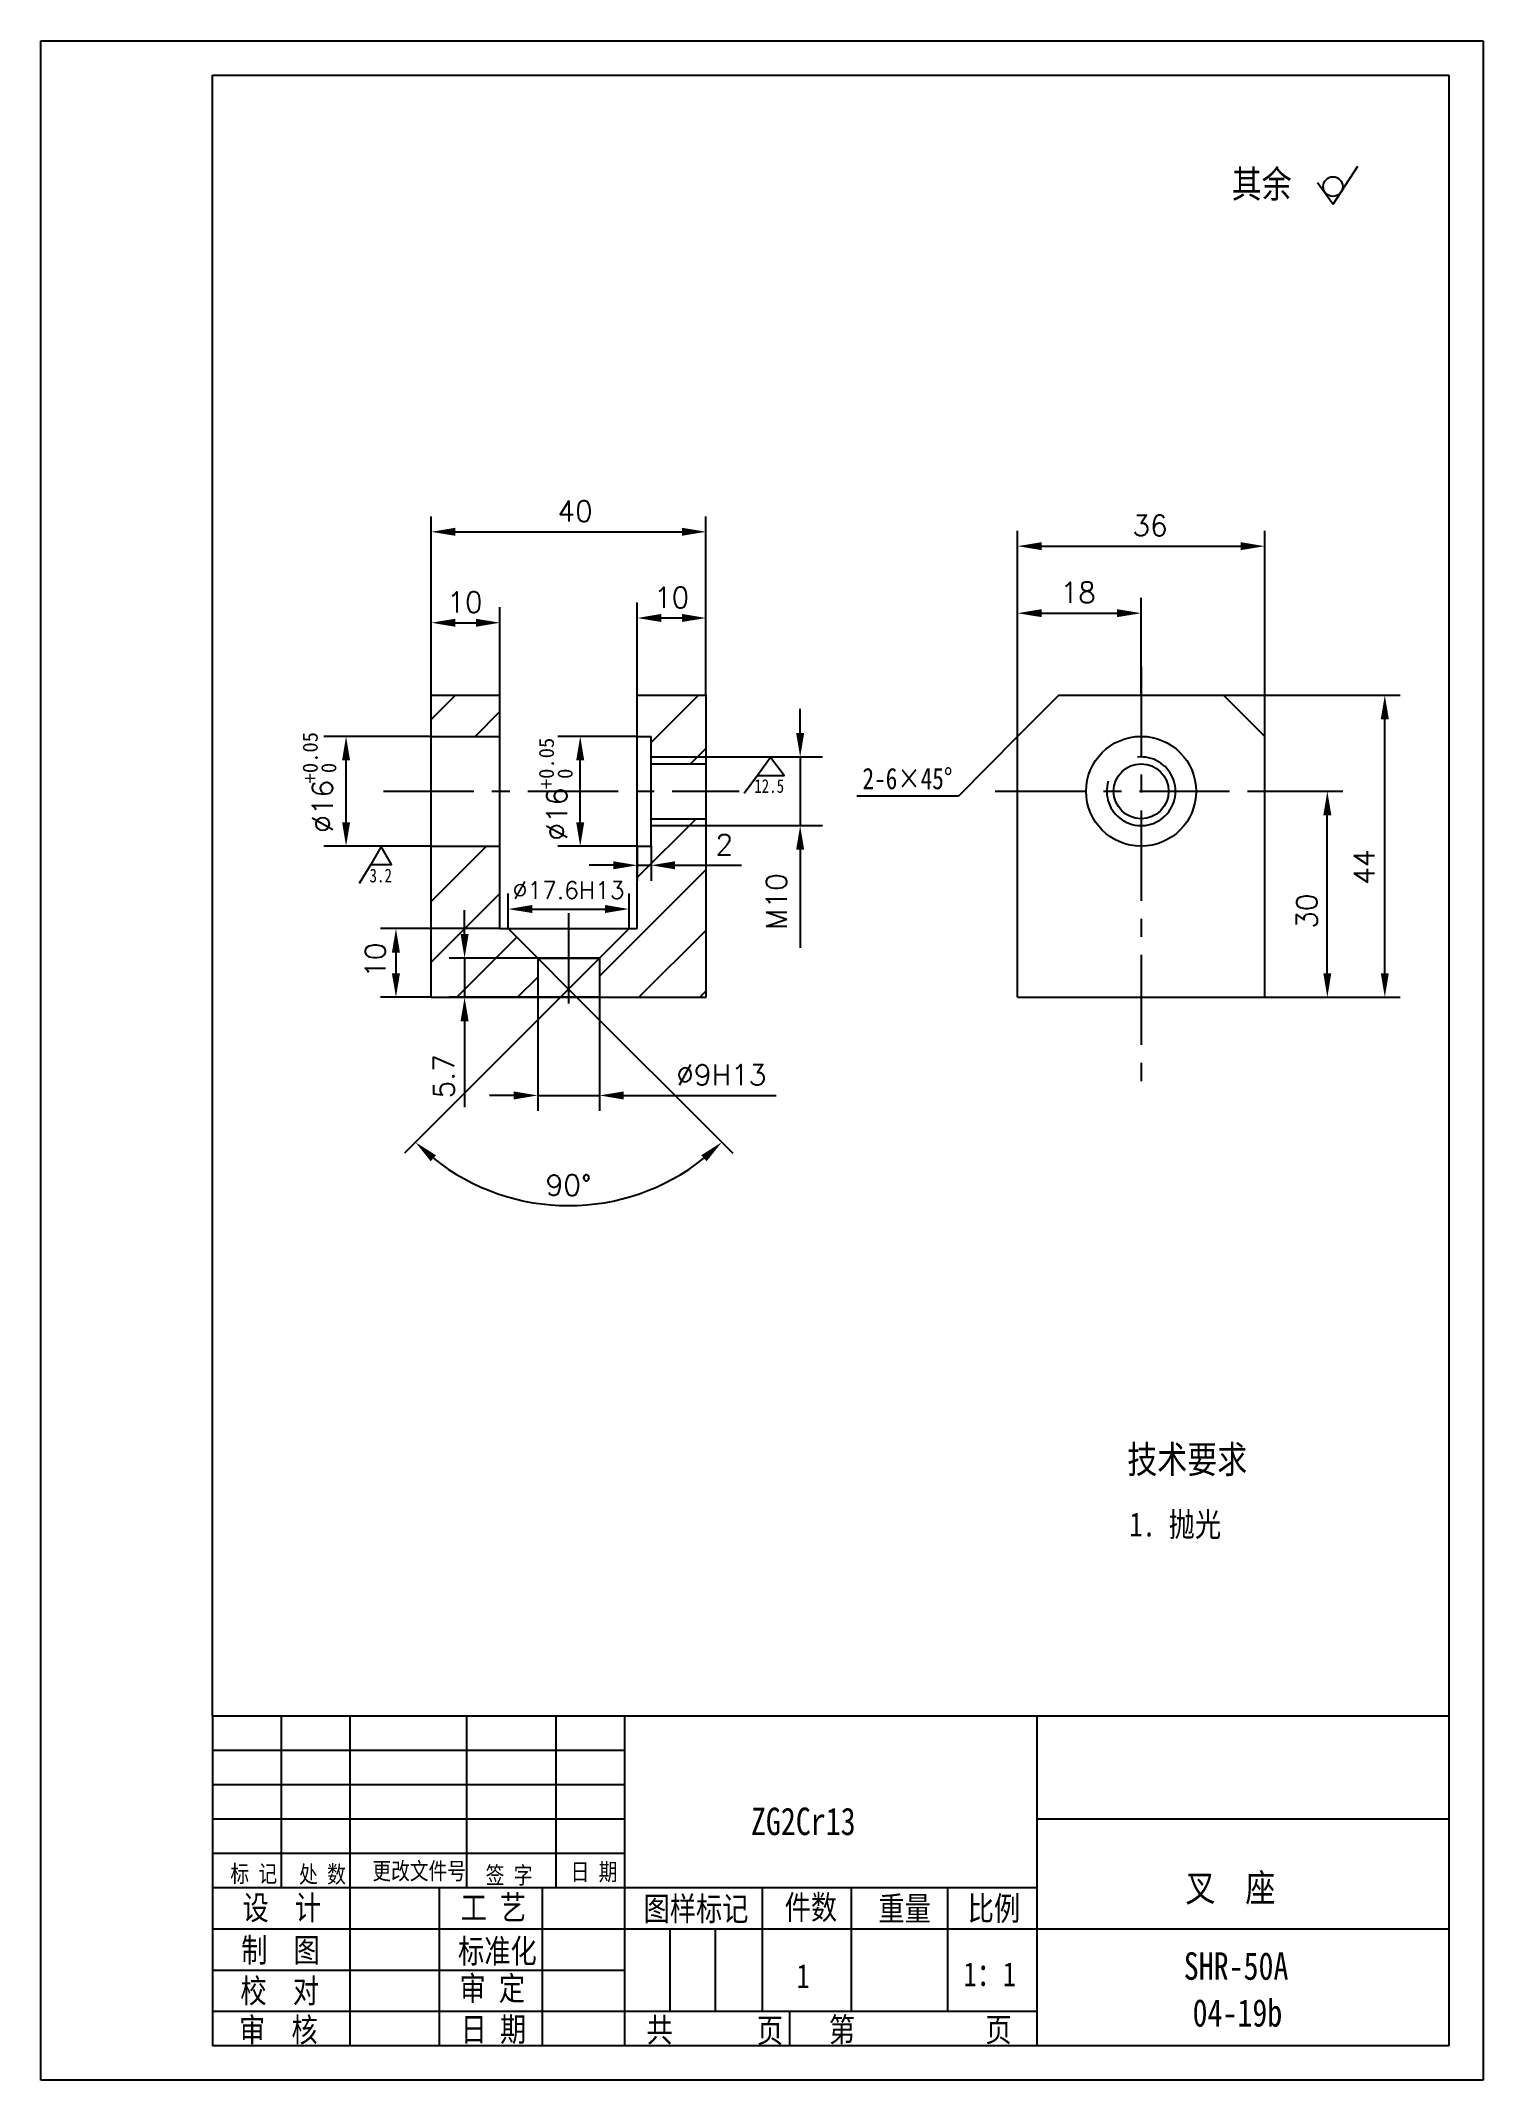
# Model space of a CAD drawing. Extents: x 338 to 548, y 125 to 422.
import ezdxf

# ---------------------------------------------------------------- set-up
doc = ezdxf.new("R2010")
doc.units = 0
doc.header["$LTSCALE"] = 10.5
doc.header["$MEASUREMENT"] = 0
doc.linetypes.add('CENTER', pattern=[2, 1.25, -0.25, 0.25, -0.25])
doc.layers.get('0').update_dxf_attribs({"color": 2, "linetype": 'CONTINUOUS'})
doc.layers.get('DEFPOINTS').update_dxf_attribs({"linetype": 'CONTINUOUS'})
doc.layers.add('PART', color=3, linetype='CONTINUOUS')
doc.layers.add('SMPEN_THICK', color=7, linetype='CONTINUOUS')
doc.styles.add('HZDX', font='', dxfattribs={"width": 0.8, "height": 7.5})
doc.styles.get("Standard").update_dxf_attribs({"font": 'txt.shx', "height": 3, "bigfont": 'hzfs.shx'})
doc.styles.get('HZDX').set_extended_font_data('SimSun')
doc.dimstyles.get("Standard").update_dxf_attribs({"dimtxt": 0.18, "dimasz": 0.18, "dimexe": 0.18, "dimexo": 0.0625, "dimgap": 0.09, "dimtad": 0, "dimtih": 1, "dimtoh": 1, "dimdec": 4, "dimzin": 0, "dimdsep": 46, "dimtxsty": 'Standard', "dimcen": 0.09, "dimadec": 0, "dimazin": 0, "dimtfac": 1, "dimtdec": 4, "dimtofl": 0, "dimtmove": 0, "dimatfit": 3, "dimfxl": 1, "dimtolj": 1, "dimtzin": 0, "dimarcsym": 0})

# ---------------------------------------------------------------- blocks, each defined once
blk = doc.blocks.new('*D4')
at = {"color": 2, "linetype": 'ByBlock', "transparency": 16777216}
for p, q in [((395.12, 345.62), (395.12, 358.42)), ((405.12, 345.62), (405.12, 358.42)), ((398.62, 356.17), (401.62, 356.17))]:
    blk.add_line(p, q, dxfattribs=at)
for points in [[(398.62, 356.75), (398.62, 355.58), (395.12, 356.17)], [(401.62, 356.75), (401.62, 355.58), (405.12, 356.17)]]:
    blk.add_solid(points, dxfattribs=at)
at = {"layer": 'DEFPOINTS', "color": 0, "linetype": 'ByBlock', "transparency": 16777216}
for p in [(405.12, 356.17), (395.12, 345.62), (405.12, 345.62)]:
    blk.add_point(p, dxfattribs=at)
at = {"color": 2, "linetype": 'ByBlock', "transparency": 16777216, "insert": (400.02, 359.17), "char_height": 3, "attachment_point": 5}
blk.add_mtext('\\A1;10', dxfattribs=at)
blk = doc.blocks.new('*D5')
at = {"color": 2, "linetype": 'ByBlock', "transparency": 16777216}
for p, q in [((425.12, 345.62), (425.12, 359.11)), ((428.62, 356.86), (431.62, 356.86)), ((435.12, 345.62), (435.12, 359.11))]:
    blk.add_line(p, q, dxfattribs=at)
for points in [[(428.62, 357.45), (428.62, 356.28), (425.12, 356.86)], [(431.62, 357.45), (431.62, 356.28), (435.12, 356.86)]]:
    blk.add_solid(points, dxfattribs=at)
at = {"layer": 'DEFPOINTS', "color": 0, "linetype": 'ByBlock', "transparency": 16777216}
for p in [(435.12, 356.86), (425.12, 345.62), (435.12, 345.62)]:
    blk.add_point(p, dxfattribs=at)
at = {"color": 2, "linetype": 'ByBlock', "transparency": 16777216, "insert": (430.12, 359.86), "char_height": 3, "attachment_point": 5}
blk.add_mtext('\\A1;10', dxfattribs=at)
blk = doc.blocks.new('*D6')
at = {"color": 2, "linetype": 'ByBlock', "transparency": 16777216}
for p, q in [((395.12, 345.62), (395.12, 371.66)), ((435.12, 345.62), (435.12, 371.66)), ((398.62, 369.41), (431.62, 369.41))]:
    blk.add_line(p, q, dxfattribs=at)
for points in [[(398.62, 370), (398.62, 368.83), (395.12, 369.41)], [(431.62, 370), (431.62, 368.83), (435.12, 369.41)]]:
    blk.add_solid(points, dxfattribs=at)
at = {"layer": 'DEFPOINTS', "color": 0, "linetype": 'ByBlock', "transparency": 16777216}
for p in [(435.12, 369.41), (395.12, 345.62), (435.12, 345.62)]:
    blk.add_point(p, dxfattribs=at)
at = {"color": 2, "linetype": 'ByBlock', "transparency": 16777216, "insert": (416.06, 372.41), "char_height": 3, "attachment_point": 5}
blk.add_mtext('\\A1;40', dxfattribs=at)
blk = doc.blocks.new('*D7')
at = {"color": 2, "linetype": 'ByBlock', "transparency": 16777216}
for p, q in [((421.62, 320.85), (418.12, 320.85)), ((425.12, 323.62), (425.12, 318.6)), ((425.12, 320.85), (427.12, 320.85)), ((427.12, 323.62), (427.12, 318.6)), ((430.62, 320.85), (440.29, 320.85))]:
    blk.add_line(p, q, dxfattribs=at)
for points in [[(421.62, 321.43), (421.62, 320.26), (425.12, 320.85)], [(430.62, 321.43), (430.62, 320.26), (427.12, 320.85)]]:
    blk.add_solid(points, dxfattribs=at)
at = {"layer": 'DEFPOINTS', "color": 0, "linetype": 'ByBlock', "transparency": 16777216}
for p in [(425.12, 323.62), (427.12, 323.62), (427.12, 320.85)]:
    blk.add_point(p, dxfattribs=at)
at = {"color": 2, "linetype": 'ByBlock', "transparency": 16777216, "insert": (437.79, 323.85), "char_height": 3, "attachment_point": 5}
blk.add_mtext('\\A1;2', dxfattribs=at)
blk = doc.blocks.new('*D8')
at = {"color": 2, "linetype": 'ByBlock', "transparency": 16777216}
for p, q in [((516.47, 331.62), (527.83, 331.62)), ((525.58, 305.12), (525.58, 328.12)), ((516.47, 301.62), (527.83, 301.62))]:
    blk.add_line(p, q, dxfattribs=at)
for points in [[(525, 328.12), (526.16, 328.12), (525.58, 331.62)], [(525, 305.12), (526.16, 305.12), (525.58, 301.62)]]:
    blk.add_solid(points, dxfattribs=at)
at = {"layer": 'DEFPOINTS', "color": 0, "linetype": 'ByBlock', "transparency": 16777216}
for p in [(516.47, 331.62), (525.58, 331.62), (516.47, 301.62)]:
    blk.add_point(p, dxfattribs=at)
at = {"color": 2, "linetype": 'ByBlock', "transparency": 16777216, "insert": (522.58, 314.17), "char_height": 3, "attachment_point": 5, "rotation": 90}
blk.add_mtext('\\A1;30', dxfattribs=at)
blk = doc.blocks.new('*D9')
at = {"color": 2, "linetype": 'ByBlock', "transparency": 16777216}
for p, q in [((510.47, 345.62), (536.2, 345.62)), ((533.95, 305.12), (533.95, 342.12)), ((516.47, 301.62), (536.2, 301.62))]:
    blk.add_line(p, q, dxfattribs=at)
for points in [[(533.37, 342.12), (534.53, 342.12), (533.95, 345.62)], [(533.37, 305.12), (534.53, 305.12), (533.95, 301.62)]]:
    blk.add_solid(points, dxfattribs=at)
at = {"layer": 'DEFPOINTS', "color": 0, "linetype": 'ByBlock', "transparency": 16777216}
for p in [(510.47, 345.62), (533.95, 345.62), (516.47, 301.62)]:
    blk.add_point(p, dxfattribs=at)
at = {"color": 2, "linetype": 'ByBlock', "transparency": 16777216, "insert": (530.95, 320.59), "char_height": 3, "attachment_point": 5, "rotation": 90}
blk.add_mtext('\\A1;44', dxfattribs=at)
blk = doc.blocks.new('*D10')
at = {"color": 2, "linetype": 'ByBlock', "transparency": 16777216}
for p, q in [((480.47, 339.62), (480.47, 359.81)), ((498.47, 345.62), (498.47, 359.81)), ((483.97, 357.56), (494.97, 357.56))]:
    blk.add_line(p, q, dxfattribs=at)
for points in [[(483.97, 358.14), (483.97, 356.98), (480.47, 357.56)], [(494.97, 358.14), (494.97, 356.98), (498.47, 357.56)]]:
    blk.add_solid(points, dxfattribs=at)
at = {"layer": 'DEFPOINTS', "color": 0, "linetype": 'ByBlock', "transparency": 16777216}
for p in [(498.47, 357.56), (498.47, 345.62), (480.47, 339.62)]:
    blk.add_point(p, dxfattribs=at)
at = {"color": 2, "linetype": 'ByBlock', "transparency": 16777216, "insert": (489.31, 360.56), "char_height": 3, "attachment_point": 5}
blk.add_mtext('\\A1;18', dxfattribs=at)
blk = doc.blocks.new('*D11')
at = {"color": 2, "linetype": 'ByBlock', "transparency": 16777216}
for p, q in [((480.47, 339.62), (480.47, 369.57)), ((516.47, 339.62), (516.47, 369.57)), ((483.97, 367.32), (512.97, 367.32))]:
    blk.add_line(p, q, dxfattribs=at)
for points in [[(483.97, 367.9), (483.97, 366.74), (480.47, 367.32)], [(512.97, 367.9), (512.97, 366.74), (516.47, 367.32)]]:
    blk.add_solid(points, dxfattribs=at)
at = {"layer": 'DEFPOINTS', "color": 0, "linetype": 'ByBlock', "transparency": 16777216}
for p in [(516.47, 367.32), (480.47, 339.62), (516.47, 339.62)]:
    blk.add_point(p, dxfattribs=at)
at = {"color": 2, "linetype": 'ByBlock', "transparency": 16777216, "insert": (499.77, 370.32), "char_height": 3, "attachment_point": 5}
blk.add_mtext('\\A1;36', dxfattribs=at)
blk = doc.blocks.new('*D12')
at = {"color": 2, "linetype": 'ByBlock', "transparency": 16777216}
for p, q in [((410.62, 301.62), (410.62, 285.08)), ((419.62, 301.62), (419.62, 285.08)), ((407.12, 287.33), (403.62, 287.33)), ((410.62, 287.33), (419.62, 287.33)), ((423.12, 287.33), (445.35, 287.33))]:
    blk.add_line(p, q, dxfattribs=at)
for points in [[(407.12, 287.91), (407.12, 286.74), (410.62, 287.33)], [(423.12, 287.91), (423.12, 286.74), (419.62, 287.33)]]:
    blk.add_solid(points, dxfattribs=at)
at = {"layer": 'DEFPOINTS', "color": 0, "linetype": 'ByBlock', "transparency": 16777216}
for p in [(410.62, 301.62), (419.62, 301.62), (419.62, 287.33)]:
    blk.add_point(p, dxfattribs=at)
at = {"color": 2, "linetype": 'ByBlock', "transparency": 16777216, "insert": (437.35, 290.33), "char_height": 3, "attachment_point": 5}
blk.add_mtext('\\A1;∅9H13', dxfattribs=at)
blk = doc.blocks.new('*D13')
at = {"color": 2, "linetype": 'ByBlock', "transparency": 16777216}
for p, q in [((406.32, 311.62), (406.32, 316.72)), ((423.92, 311.62), (423.92, 316.72)), ((409.82, 314.47), (420.42, 314.47))]:
    blk.add_line(p, q, dxfattribs=at)
for points in [[(409.82, 315.06), (409.82, 313.89), (406.32, 314.47)], [(420.42, 315.06), (420.42, 313.89), (423.92, 314.47)]]:
    blk.add_solid(points, dxfattribs=at)
at = {"layer": 'DEFPOINTS', "color": 0, "linetype": 'ByBlock', "transparency": 16777216}
for p in [(423.92, 314.47), (406.32, 311.62), (423.92, 311.62)]:
    blk.add_point(p, dxfattribs=at)
at = {"color": 2, "linetype": 'ByBlock', "transparency": 16777216, "insert": (415.12, 317.22), "char_height": 2.5, "attachment_point": 5}
blk.add_mtext('\\A1;∅17.6H13', dxfattribs=at)
blk = doc.blocks.new('*D14')
at = {"color": 2, "linetype": 'ByBlock', "transparency": 16777216}
for p, q in [((399.97, 310.82), (399.97, 314.32)), ((419.62, 307.32), (397.72, 307.32)), ((399.97, 307.32), (399.97, 301.62)), ((419.62, 301.62), (397.72, 301.62)), ((399.97, 298.12), (399.97, 285.62))]:
    blk.add_line(p, q, dxfattribs=at)
for points in [[(399.39, 310.82), (400.56, 310.82), (399.97, 307.32)], [(399.39, 298.12), (400.56, 298.12), (399.97, 301.62)]]:
    blk.add_solid(points, dxfattribs=at)
at = {"layer": 'DEFPOINTS', "color": 0, "linetype": 'ByBlock', "transparency": 16777216}
for p in [(419.62, 307.32), (399.97, 301.62), (419.62, 301.62)]:
    blk.add_point(p, dxfattribs=at)
at = {"color": 2, "linetype": 'ByBlock', "transparency": 16777216, "insert": (396.97, 290.12), "char_height": 3, "attachment_point": 5, "rotation": 90}
blk.add_mtext('\\A1;5.7', dxfattribs=at)
blk = doc.blocks.new('*D15')
at = {"color": 2, "linetype": 'ByBlock', "transparency": 16777216}
for p, q in [((405.12, 311.62), (387.73, 311.62)), ((389.98, 308.12), (389.98, 305.12)), ((395.12, 301.62), (387.73, 301.62))]:
    blk.add_line(p, q, dxfattribs=at)
for points in [[(389.39, 308.12), (390.56, 308.12), (389.98, 311.62)], [(389.39, 305.12), (390.56, 305.12), (389.98, 301.62)]]:
    blk.add_solid(points, dxfattribs=at)
at = {"layer": 'DEFPOINTS', "color": 0, "linetype": 'ByBlock', "transparency": 16777216}
for p in [(405.12, 311.62), (389.98, 301.62), (395.12, 301.62)]:
    blk.add_point(p, dxfattribs=at)
at = {"color": 2, "linetype": 'ByBlock', "transparency": 16777216, "insert": (386.98, 307.01), "char_height": 3, "attachment_point": 5, "rotation": 90}
blk.add_mtext('\\A1;10', dxfattribs=at)

msp = doc.modelspace()

# ---------------------------------------------------------------- hatches: boundary and pattern name
at = {"layer": 'SMPEN_THICK'}
h = msp.add_hatch(dxfattribs=at)
h.set_pattern_fill('ANSI31', color=256, scale=50, style=0)
h.set_pattern_definition([(45, (0, -19.097), (-4.41942, 4.41942), [])])
h.paths.add_polyline_path([(405.12161, 320.52473), (405.12161, 326.52473), (395.12161, 326.52473), (395.12161, 320.52473)])
h.paths.add_polyline_path([(405.12161, 304.52473), (395.12161, 304.52473), (395.12161, 282.52473), (410.62161, 282.52473), (410.62161, 288.22473), (406.32161, 292.52473), (405.12161, 292.52473)])
h.paths.add_polyline_path([(425.12161, 292.52473), (423.92161, 292.52473), (419.62161, 288.22473), (419.62161, 282.52473), (435.12161, 282.52473), (435.12161, 307.52473), (427.12161, 307.52473), (427.12161, 304.52473), (425.12161, 304.52473)])
h.paths.add_polyline_path([(427.12161, 320.52473), (427.12161, 317.52473), (435.12161, 317.52473), (435.12161, 326.52473), (425.12161, 326.52473), (425.12161, 320.52473)])
h.paths.add_polyline_path([(427.12161, 317.52473), (427.12161, 316.52473), (435.12161, 316.52473), (435.12161, 317.52473)])
h.paths.add_polyline_path([(435.12161, 307.52473), (435.12161, 308.52473), (427.12161, 308.52473), (427.12161, 307.52473)])

# ---------------------------------------------------------------- linework, layer by layer
at = {"color": 2, "linetype": 'ByBlock'}
for p, q in [((448.82837, 321.02473), (448.82837, 324.52473)), ((395.12161, 320.52473), (379.46848, 320.52473)), ((425.12161, 320.52473), (413.55972, 320.52473)), ((382.71848, 308.02473), (382.71848, 317.02473)), ((416.80972, 308.02473), (416.80972, 317.02473)), ((435.12161, 317.52473), (452.07837, 317.52473)), ((448.82837, 317.52473), (448.82837, 307.52473)), ((435.12161, 307.52473), (452.07837, 307.52473)), ((395.12161, 304.52473), (379.46848, 304.52473)), ((425.12161, 304.52473), (413.55972, 304.52473)), ((448.82837, 304.02473), (448.82837, 289.71788)), ((415.12161, 283.72473), (391.22607, 259.82919)), ((415.12161, 283.72473), (439.01715, 259.82919))]:
    msp.add_line(p, q, dxfattribs=at)
msp.add_arc((415.12161, 283.72473), 31.54339, 231.3607055, 308.6392945, dxfattribs=at)
for points in [[(448.24504, 321.02473), (449.4117, 321.02473), (448.82837, 317.52473)], [(382.13514, 317.02473), (383.30181, 317.02473), (382.71848, 320.52473)], [(416.22638, 317.02473), (417.39305, 317.02473), (416.80972, 320.52473)], [(382.13514, 308.02473), (383.30181, 308.02473), (382.71848, 304.52473)], [(416.22638, 308.02473), (417.39305, 308.02473), (416.80972, 304.52473)], [(448.24504, 304.02473), (449.4117, 304.02473), (448.82837, 307.52473)], [(395.03647, 258.65169), (395.81438, 259.52115), (392.81706, 261.42018)], [(434.42883, 259.52115), (435.20675, 258.65169), (437.42616, 261.42018)]]:
    msp.add_solid(points, dxfattribs=at)
at = {"layer": 'DEFPOINTS', "color": 0, "linetype": 'ByBlock'}
for p in [(382.71848, 320.52473), (395.12161, 320.52473), (416.80972, 320.52473), (425.12161, 320.52473), (435.12161, 317.52473), (448.82837, 317.52473), (435.12161, 307.52473), (395.12161, 304.52473), (425.12161, 304.52473), (406.32161, 292.52473), (423.92161, 292.52473), (410.62161, 288.22473), (419.62161, 288.22473), (406.95758, 253.25615)]:
    msp.add_point(p, dxfattribs=at)
at = {"layer": 'PART', "linetype": 'Continuous'}
for p, q in [((338.27444, 421.82003), (548.27444, 421.82003)), ((548.27444, 421.82003), (548.27444, 124.82003)), ((543.27444, 177.82003), (363.27444, 177.82003)), ((373.27444, 177.82003), (373.27444, 152.82003)), ((383.27444, 177.82003), (383.27444, 129.82003)), ((400.27444, 177.82003), (400.27444, 152.82003)), ((413.27444, 177.82003), (413.27444, 152.82003)), ((423.27444, 177.82003), (423.27444, 129.82003)), ((483.27444, 177.82003), (483.27444, 129.82003)), ((543.27444, 162.82003), (483.27444, 162.82003)), ((396.27444, 152.82003), (396.27444, 129.82003)), ((411.27444, 152.82003), (411.27444, 129.82003)), ((443.27444, 152.82003), (443.27444, 134.82003)), ((456.27444, 152.82003), (456.27444, 134.82003)), ((470.27444, 152.82003), (470.27444, 134.82003)), ((429.87444, 146.82003), (429.87444, 134.82003)), ((436.47444, 146.82003), (436.47444, 134.82003)), ((543.27444, 146.82003), (483.27444, 146.82003)), ((447.27444, 134.82003), (447.27444, 129.82003)), ((548.27444, 124.82003), (338.27444, 124.82003))]:
    msp.add_line(p, q, dxfattribs=at)
at = {"layer": 'PART', "color": 5, "linetype": 'Continuous'}
for p, q in [((363.27444, 416.82003), (543.27444, 416.82003)), ((543.27444, 416.82003), (543.27444, 129.82003)), ((395.12161, 282.52473), (395.12161, 326.52473)), ((395.12161, 326.52473), (405.12161, 326.52473)), ((405.12161, 292.52473), (405.12161, 326.52473)), ((425.12161, 292.52473), (425.12161, 326.52473)), ((425.12161, 326.52473), (435.12161, 326.52473)), ((435.12161, 282.52473), (435.12161, 326.52473)), ((486.47342, 326.52473), (480.47342, 320.52473)), ((486.47342, 326.52473), (510.47342, 326.52473)), ((510.47342, 326.52473), (516.47342, 320.52473)), ((395.12161, 320.52473), (405.12161, 320.52473)), ((425.12161, 320.52473), (427.12161, 320.52473)), ((427.12161, 304.52473), (427.12161, 320.52473)), ((480.47342, 282.52473), (480.47342, 320.52473)), ((516.47342, 282.52473), (516.47342, 320.52473)), ((427.12161, 316.52473), (435.12161, 316.52473)), ((427.12161, 308.52473), (435.12161, 308.52473)), ((395.12161, 304.52473), (405.12161, 304.52473)), ((425.12161, 304.52473), (427.12161, 304.52473)), ((405.12161, 292.52473), (425.12161, 292.52473)), ((406.32161, 292.52473), (410.62161, 288.22473)), ((423.92161, 292.52473), (419.62161, 288.22473)), ((410.62161, 288.22473), (419.62161, 288.22473)), ((410.62161, 288.22473), (410.62161, 282.52473)), ((419.62161, 288.22473), (419.62161, 282.52473)), ((395.12161, 282.52473), (435.12161, 282.52473)), ((480.47342, 282.52473), (516.47342, 282.52473)), ((363.27444, 177.82003), (363.27444, 129.82003)), ((543.27444, 129.82003), (363.27444, 129.82003))]:
    msp.add_line(p, q, dxfattribs=at)
for radius in [8, 4]:
    msp.add_circle((498.47342, 312.52473), radius, dxfattribs=at)
at = {"layer": 'SMPEN_THICK', "color": 3}
msp.add_line((338.27444, 124.82003), (338.27444, 421.82003), dxfattribs=at)
at = {"layer": 'SMPEN_THICK', "color": 5}
msp.add_line((363.27444, 177.82003), (363.27444, 416.82003), dxfattribs=at)
at = {"layer": 'SMPEN_THICK'}
for p, q in [((524.17363, 401.17418), (526.44366, 398.04424)), ((526.44366, 398.04424), (530.01464, 403.56161)), ((480.47342, 320.52473), (471.8618, 311.80412)), ((427.12161, 317.52473), (435.12161, 317.52473)), ((442.60291, 314.84164), (440.69759, 312.19194)), ((471.8618, 311.80412), (457.06371, 311.80412)), ((427.12161, 307.52473), (435.12161, 307.52473)), ((386.32401, 301.85917), (384.63288, 299.10114)), ((410.62161, 288.22473), (415.12161, 283.72473)), ((419.62161, 288.22473), (415.12161, 283.72473)), ((423.27444, 172.82003), (363.27444, 172.82003)), ((423.27444, 167.82003), (363.27444, 167.82003)), ((423.27444, 162.82003), (363.27444, 162.82003)), ((423.27444, 157.82003), (363.27444, 157.82003)), ((483.27444, 152.82003), (363.27444, 152.82003)), ((483.27444, 146.82003), (363.27444, 146.82003)), ((423.27444, 140.82003), (363.27444, 140.82003)), ((483.27444, 134.82003), (363.27444, 134.82003))]:
    msp.add_line(p, q, dxfattribs=at)
at = {"layer": 'SMPEN_THICK', "linetype": 'CENTER'}
for p, q in [((498.47342, 330.70869), (498.47342, 268.01027)), ((388.19128, 312.52473), (439.96874, 312.52473)), ((477.22565, 312.52473), (524.14857, 312.52473)), ((415.12161, 294.76949), (415.12161, 280.03843))]:
    msp.add_line(p, q, dxfattribs=at)
at = {"layer": 'SMPEN_THICK'}
for points in [[(444.49456, 317.44314), (442.60291, 314.84164), (446.48362, 314.84164)], [(387.82599, 304.46067), (386.32401, 301.85917), (389.32796, 301.85917)]]:
    msp.add_lwpolyline(points, close=True, dxfattribs=at)
msp.add_circle((526.39928, 400.58552), 1.42716, dxfattribs=at)
msp.add_arc((498.47342, 312.52473), 5, 162.8011416, 96.2298061, dxfattribs=at)

# ---------------------------------------------------------------- texts
at = {"color": 2, "linetype": 'ByBlock', "insert": (445.37139, 296.47671), "char_height": 3, "attachment_point": 5, "rotation": 90}
msp.add_mtext('M10', dxfattribs=at)
at = {"color": 2, "linetype": 'ByBlock', "insert": (415.12304, 255.18133), "char_height": 3, "attachment_point": 5}
msp.add_mtext('90%%d', dxfattribs=at)
at = {"layer": 'SMPEN_THICK', "style": 'HZDX', "width": 0.8}
for s, height, p in [('其余', 4, (511.66035, 398.95949)), ('2-6×45%%D', 3.111647, (457.89868, 312.82556)), ('12.5', 2, (442.14066, 312.29538)), ('3.2', 2, (386.13382, 299.26034)), ('技术要求', 4, (496.46072, 213.22522)), ('1. 抛光', 3.5, (496.77003, 204.00766)), ('ZG2Cr13', 4, (441.66692, 160.51873)), ('标 记', 2.5, (365.87329, 153.64367)), ('处 数', 2.5, (375.86955, 153.56361)), ('更改文件号', 2.5, (386.5446, 154.04083)), ('签 字', 2.5, (403.04538, 153.42631)), ('日 期', 2.5, (415.40985, 153.91792)), ('叉  座', 4, (504.93041, 150.82944)), ('设  计', 3.5, (367.63513, 148.20193)), ('工 艺', 3.5, (399.38787, 148.21317)), ('图样标记', 3.5, (426.03251, 148.04075)), ('件数', 3.5, (446.5752, 148.24653)), ('重量', 3.5, (460.22055, 148.06358)), ('比例', 3.5, (473.22546, 148.0864)), ('制  图', 3.5, (367.45209, 142.01682)), ('标准化', 3.5, (399.0218, 141.87952)), ('SHR-50A', 4, (504.68162, 139.44797)), ('校  对', 3.5, (367.32632, 136.09471)), ('审 定', 3.5, (399.22767, 136.44901)), ('1', 3.5, (448.31048, 138.2344)), ('1：1', 3.5, (472.61863, 138.50918)), ('04-19b', 4, (505.96317, 132.62873)), ('审  核', 3.5, (367.14329, 130.4012)), ('日 期', 3.5, (399.39559, 130.47949)), ('共', 3.5, (426.46708, 130.38855)), ('页', 3.5, (442.52631, 130.30849)), ('第', 3.5, (453.00317, 130.4342)), ('页', 3.5, (475.79989, 130.4342))]:
    msp.add_text(s, height=height, dxfattribs=at).set_placement(p)
at = {"layer": 'SMPEN_THICK', "color": 2, "style": 'HZDX'}
for s, p in [('+0.05', (378.58483, 313.67286)), ('+0.05', (412.98273, 312.83721)), (' 0', (381.29318, 313.67286)), (' 0', (415.69108, 312.83721))]:
    msp.add_text(s, height=2.2, rotation=90, dxfattribs=at).set_placement(p)
at = {"layer": 'SMPEN_THICK', "color": 2}
for p in [(380.8018, 306.48063), (414.89304, 305.33721)]:
    msp.add_text('∅16', height=3, rotation=90, dxfattribs=at).set_placement(p)

# ---------------------------------------------------------------- dimensions: what is measured, and where the dimension line sits
at = {"layer": 'SMPEN_THICK'}
for base, p1, p2, angle, picture, middle in [((435.12161, 350.31572), (395.12161, 326.52473), (435.12161, 326.52473), 180, '*D6', (416.06028, 350.31572)), ((516.47342, 348.22425), (480.47342, 320.52473), (516.47342, 320.52473), 180, '*D11', (499.76886, 348.22425)), ((405.12161, 337.06975), (395.12161, 326.52473), (405.12161, 326.52473), 180, '*D4', (400.01613, 337.06975)), ((435.12161, 337.7669), (425.12161, 326.52473), (435.12161, 326.52473), 180, '*D5', (430.12161, 337.7669)), ((498.47342, 338.46406), (480.47342, 320.52473), (498.47342, 326.52473), 180, '*D10', (489.30529, 338.46406)), ((533.94986, 326.52473), (516.47342, 282.52473), (510.47342, 326.52473), 90, '*D9', (533.94986, 301.49111)), ((525.57901, 312.52473), (516.47342, 282.52473), (516.47342, 312.52473), 90, '*D8', (525.57901, 295.07316)), ((427.12161, 301.75087), (425.12161, 304.52473), (427.12161, 304.52473), 180, '*D7', (437.78815, 301.75087)), ((399.97466, 282.52473), (419.62161, 288.22473), (419.62161, 282.52473), 90, '*D14', (399.97466, 271.02473)), ((389.97663, 282.52473), (405.12161, 292.52473), (395.12161, 282.52473), 90, '*D15', (389.97663, 287.91109))]:
    dim = msp.add_linear_dim(base=base, p1=p1, p2=p2, angle=angle, dimstyle='Standard', override={"dimtxt": 5, "dimasz": 3.5, "dimexe": 2.25, "dimexo": 0, "dimgap": 1.5, "dimtad": 1, "dimtih": 0, "dimtoh": 0, "dimzin": 8, "dimclrd": 2, "dimclre": 2, "dimclrt": 2, "dimtp": 0.05, "dimtfac": 0.66667, "dimtofl": 1, "dimatfit": 1, "dimtvp": 5, "dimtzin": 8}, dxfattribs=at)
    dim.commit()
    dim.dimension.update_dxf_attribs({"geometry": picture, "text_midpoint": middle, "dimtype": 160, "insert": (0, -19.09723)})
for base, p1, p2, picture, middle in [((423.92161, 295.37531), (406.32161, 292.52473), (423.92161, 292.52473), '*D13', (415.12161, 295.37531)), ((419.62161, 268.22944), (410.62161, 282.52473), (419.62161, 282.52473), '*D12', (437.34834, 268.22944))]:
    dim = msp.add_linear_dim(base=base, p1=p1, p2=p2, text='%%c<>H13', dimstyle='Standard', override={"dimtxt": 5, "dimasz": 3.5, "dimexe": 2.25, "dimexo": 0, "dimgap": 1.5, "dimtad": 1, "dimtih": 0, "dimtoh": 0, "dimzin": 8, "dimclrd": 2, "dimclre": 2, "dimclrt": 2, "dimtp": 0.05, "dimtfac": 0.66667, "dimtofl": 1, "dimatfit": 1, "dimtvp": 5, "dimtzin": 8}, dxfattribs=at)
    dim.commit()
    dim.dimension.update_dxf_attribs({"geometry": picture, "text_midpoint": middle, "dimtype": 160, "insert": (0, -19.09723)})

doc.saveas('drawing.dxf')
